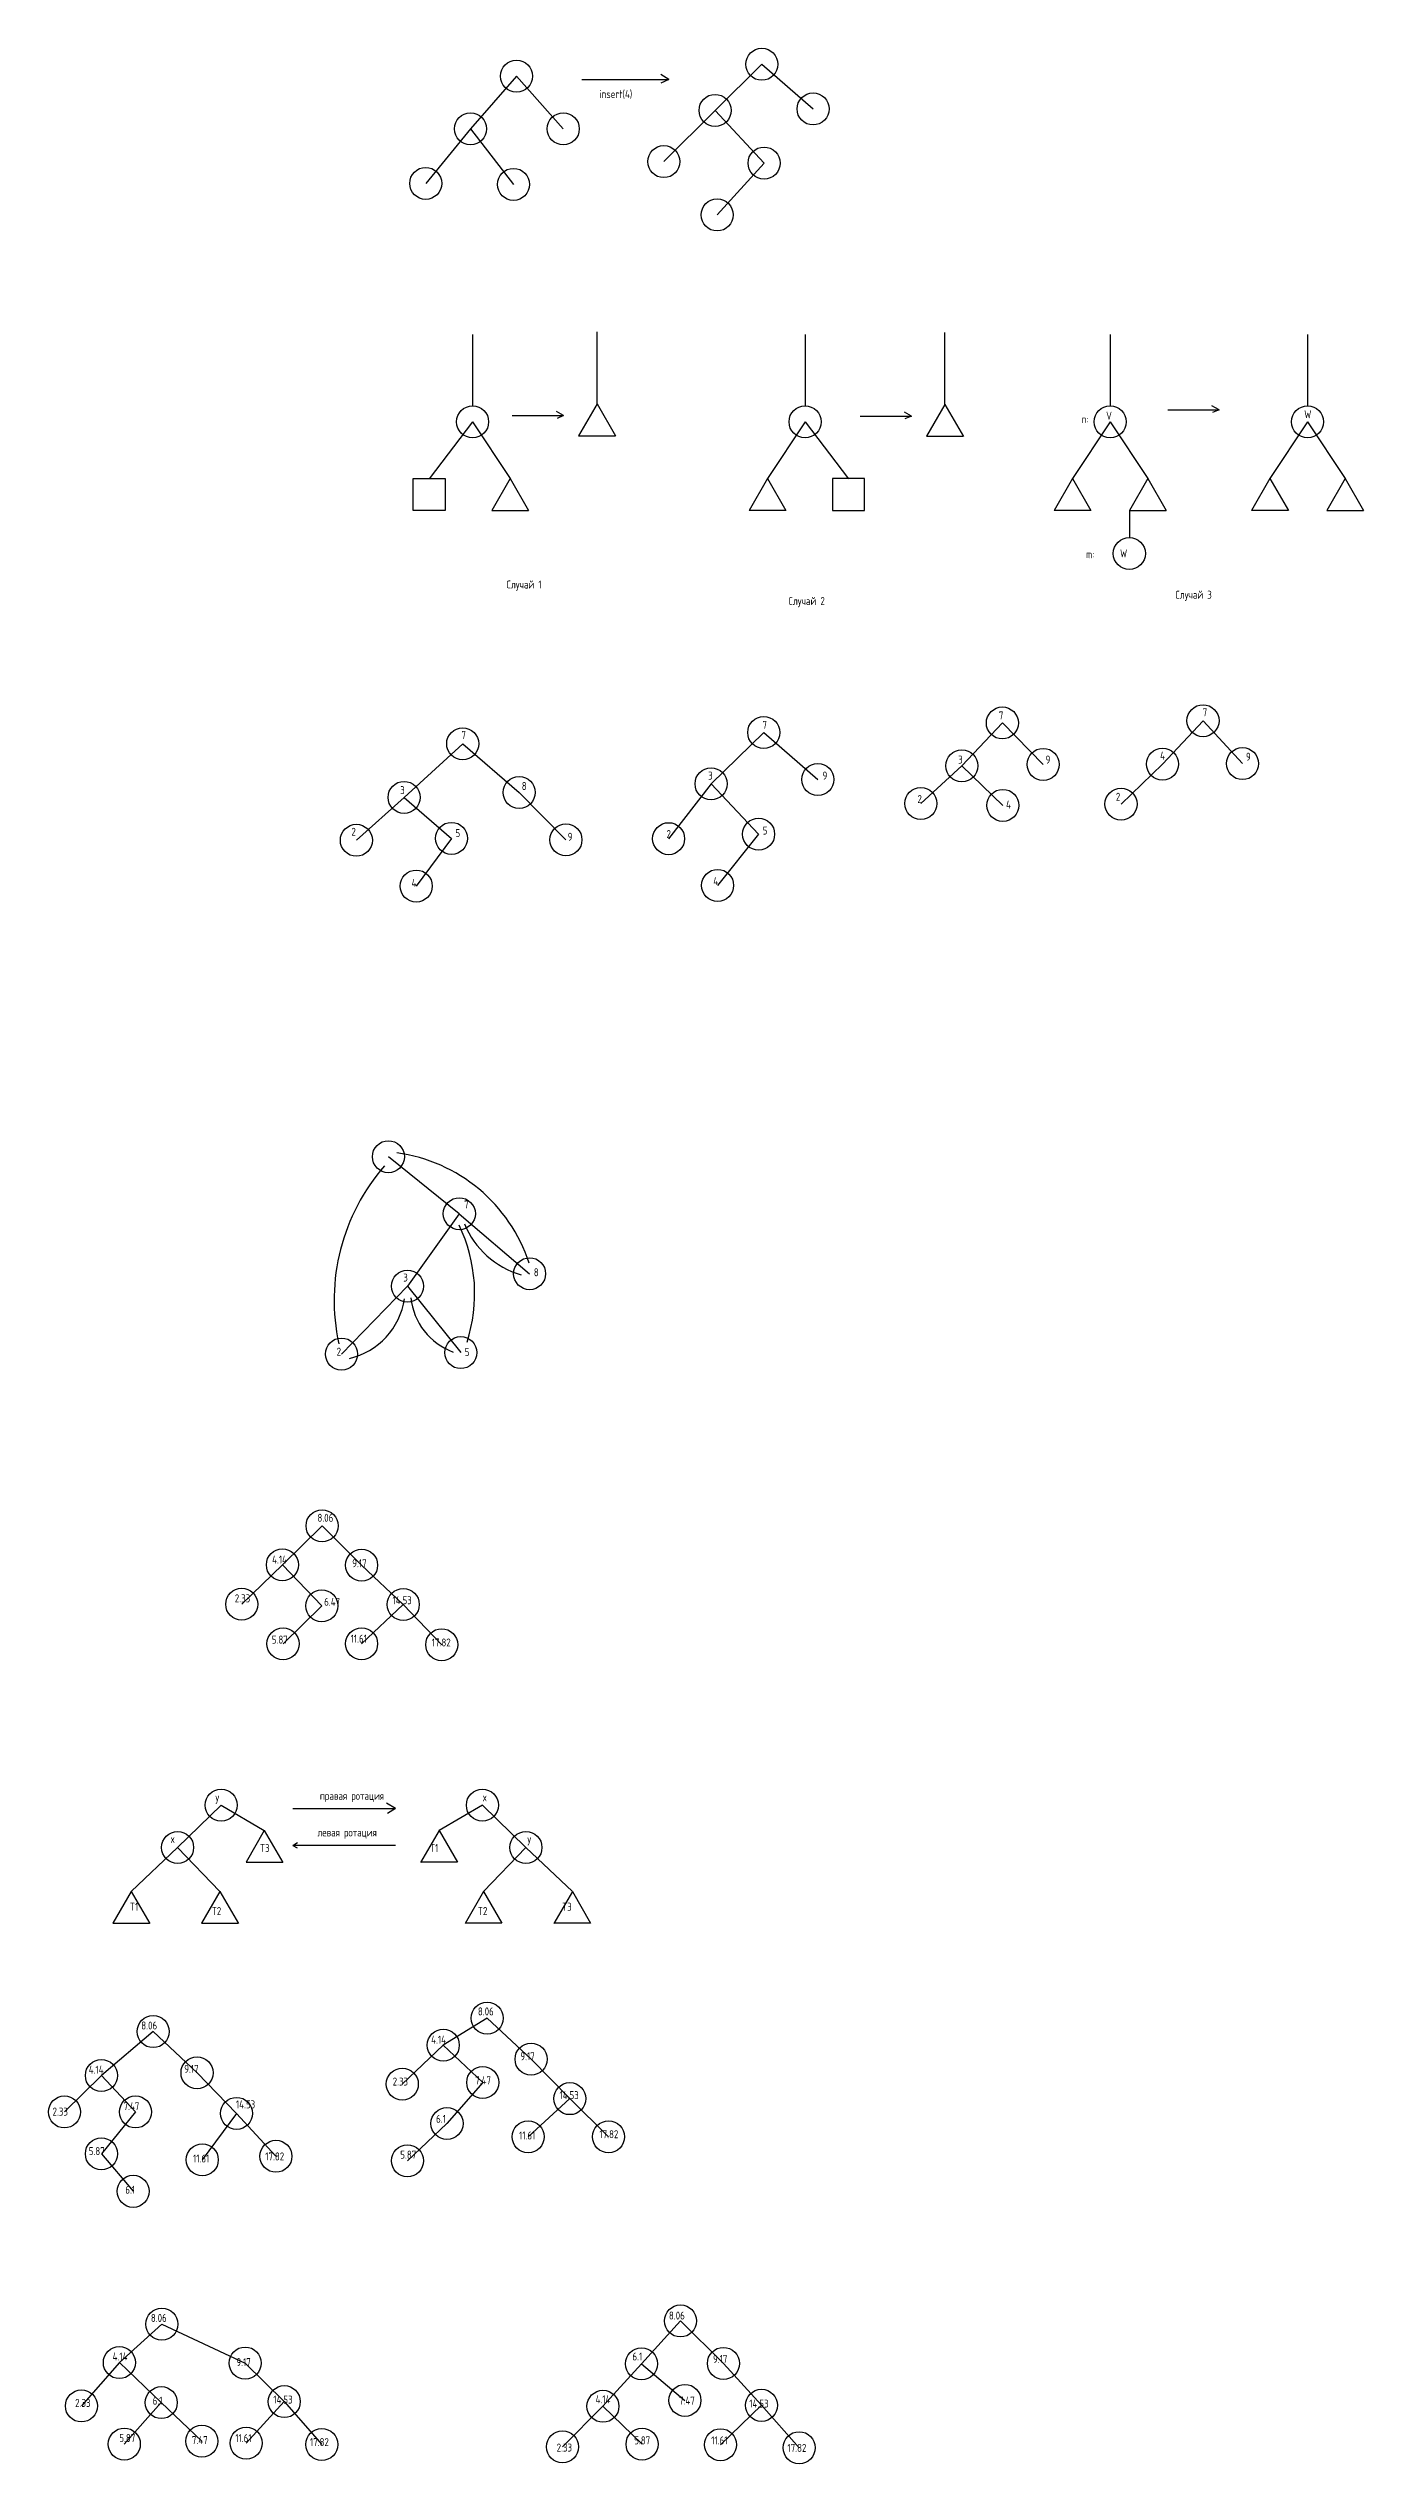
# Model space of a CAD drawing. Header units: millimetres. Extents: x -3721 to 5969, y -28524 to 702.
# Drawn here: x -3721 to 4492, y -28524 to -13433 of the extents above; entities that cross this region are included whole.
import ezdxf

# ---------------------------------------------------------------- set-up
doc = ezdxf.new("R2010")
doc.units = ezdxf.units.MM
doc.styles.add('ГОСТ 2.304', font='CS_Gost2304.shx')

msp = doc.modelspace()

# ---------------------------------------------------------------- linework, layer by layer
at = {"ltscale": 100}
for p, q in [((734, -13533), (442, -13821)), ((734, -13533), (1054, -13812)), ((-798, -13607), (-1085, -13936)), ((-798, -13607), (-506, -13936)), ((-391, -13628), (154, -13628)), ((154, -13628), (103, -13596)), ((154, -13628), (103, -13650)), ((442, -13821), (122, -14141)), ((442, -13821), (748, -14150)), ((-1085, -13936), (-1365, -14277)), ((-1085, -13936), (-817, -14283)), ((748, -14150), (455, -14474)), ((-1072, -15222), (-1072, -15667)), ((-295, -15655), (-295, -15205)), ((1004, -15222), (1004, -15667)), ((1877, -15658), (1877, -15208)), ((2909, -15222), (2909, -15667)), ((4142, -15222), (4142, -15667)), ((-295, -15655), (-410, -15854)), ((-295, -15655), (-180, -15855)), ((1877, -15658), (1762, -15857)), ((1877, -15658), (1993, -15859)), ((3269, -15692), (3589, -15692)), ((3589, -15692), (3545, -15667)), ((3589, -15692), (3548, -15708)), ((-1072, -15767), (-1343, -16123)), ((-1072, -15767), (-838, -16121)), ((-824, -15728), (-504, -15728)), ((-504, -15728), (-548, -15703)), ((-504, -15728), (-545, -15745)), ((1004, -15767), (769, -16121)), ((1004, -15767), (1275, -16123)), ((1348, -15732), (1668, -15732)), ((1668, -15732), (1624, -15707)), ((1668, -15732), (1627, -15748)), ((2909, -15767), (2674, -16121)), ((2909, -15767), (3144, -16121)), ((4142, -15767), (3907, -16121)), ((4142, -15767), (4377, -16121)), ((-410, -15854), (-180, -15854)), ((1762, -15857), (1992, -15857)), ((-838, -16121), (-952, -16320)), ((-838, -16121), (-722, -16321)), ((769, -16121), (654, -16321)), ((769, -16121), (884, -16320)), ((2674, -16121), (2559, -16321)), ((2674, -16121), (2789, -16320)), ((3144, -16121), (3029, -16320)), ((3144, -16121), (3259, -16321)), ((3907, -16121), (3792, -16321)), ((3907, -16121), (4022, -16320)), ((4377, -16121), (4262, -16320)), ((4377, -16121), (4492, -16321)), ((-952, -16320), (-723, -16320)), ((884, -16320), (654, -16320)), ((2789, -16320), (2559, -16320)), ((3029, -16320), (3258, -16320)), ((3029, -16320), (3029, -16489)), ((4022, -16320), (3792, -16320)), ((4262, -16320), (4491, -16320)), ((2236, -17648), (1983, -17916)), ((2236, -17648), (2491, -17907)), ((3489, -17634), (3236, -17905)), ((3489, -17634), (3736, -17902)), ((-1134, -17778), (-1500, -18113)), ((-1134, -17778), (-781, -18082)), ((746, -17708), (417, -18028)), ((746, -17708), (1084, -18001)), ((1983, -17916), (1727, -18151)), ((1983, -17916), (2239, -18163)), ((3236, -17905), (2977, -18155)), ((-781, -18082), (-489, -18378)), ((417, -18028), (152, -18371)), ((417, -18028), (714, -18343)), ((-1500, -18113), (-1798, -18381)), ((-1500, -18113), (-1204, -18369)), ((-1204, -18369), (-1424, -18667)), ((714, -18343), (458, -18663)), ((-1155, -20714), (-1598, -20358)), ((-1155, -20714), (-1479, -21167)), ((-1155, -20714), (-716, -21089)), ((-1479, -21167), (-1891, -21591)), ((-1479, -21167), (-1146, -21582)), ((-2012, -22664), (-2260, -22908)), ((-2012, -22664), (-1765, -22910)), ((-2260, -22908), (-2514, -23154)), ((-2260, -22908), (-2014, -23164)), ((-1765, -22910), (-1505, -23156)), ((-2014, -23164), (-2256, -23401)), ((-1505, -23156), (-1765, -23401)), ((-1505, -23156), (-1265, -23407)), ((-2642, -24409), (-2914, -24674)), ((-2642, -24409), (-2373, -24568)), ((-2195, -24431), (-1553, -24431)), ((-1553, -24431), (-1609, -24397)), ((-1553, -24431), (-1604, -24461)), ((-1011, -24409), (-1281, -24568)), ((-1011, -24409), (-739, -24674)), ((-2373, -24568), (-2487, -24766)), ((-2373, -24568), (-2257, -24768)), ((-1281, -24568), (-1397, -24768)), ((-1281, -24568), (-1166, -24766)), ((-2914, -24674), (-3204, -24948)), ((-2914, -24674), (-2650, -24948)), ((-2195, -24661), (-2166, -24643)), ((-1553, -24661), (-2195, -24661)), ((-2195, -24661), (-2168, -24675)), ((-739, -24674), (-1004, -24948)), ((-739, -24674), (-449, -24948)), ((-2487, -24766), (-2258, -24766)), ((-1166, -24766), (-1396, -24766)), ((-3204, -24948), (-3319, -25147)), ((-3204, -24948), (-3088, -25149)), ((-2650, -24948), (-2764, -25147)), ((-2650, -24948), (-2534, -25149)), ((-1004, -24948), (-1119, -25149)), ((-1004, -24948), (-889, -25147)), ((-449, -24948), (-565, -25149)), ((-449, -24948), (-335, -25147)), ((-3319, -25147), (-3089, -25147)), ((-2764, -25147), (-2535, -25147)), ((-889, -25147), (-1118, -25147)), ((-335, -25147), (-564, -25147)), ((-981, -25740), (-1255, -25909)), ((-981, -25740), (-707, -25996)), ((-3067, -25824), (-3390, -26098)), ((-3067, -25824), (-2793, -26082)), ((-1255, -25909), (-1511, -26152)), ((-1255, -25909), (-1009, -26142)), ((-3390, -26098), (-3621, -26326)), ((-3390, -26098), (-3177, -26326)), ((-2793, -26082), (-2546, -26335)), ((-707, -25996), (-465, -26243)), ((-1009, -26142), (-1232, -26398)), ((-465, -26243), (-725, -26481)), ((-465, -26243), (-223, -26481)), ((-3177, -26326), (-3390, -26588)), ((-2546, -26335), (-2760, -26625)), ((-2546, -26335), (-2300, -26603)), ((-1232, -26398), (-1479, -26631)), ((-3390, -26588), (-3192, -26822)), ((-3013, -27652), (-3278, -27892)), ((-3013, -27652), (-2492, -27895)), ((226, -27632), (-17, -27900)), ((226, -27632), (494, -27897)), ((-3278, -27892), (-3515, -28163)), ((-3278, -27892), (-3016, -28142)), ((-2492, -27895), (-2248, -28136)), ((-17, -27900), (-258, -28165)), ((-17, -27900), (254, -28128)), ((494, -27897), (732, -28159)), ((-3016, -28142), (-3247, -28401)), ((-3016, -28142), (-2763, -28383)), ((-2248, -28136), (-2486, -28395)), ((-2248, -28136), (-2014, -28404)), ((-258, -28165), (-511, -28418)), ((-258, -28165), (-14, -28402)), ((732, -28159), (476, -28405)), ((732, -28159), (967, -28424))]:
    msp.add_line(p, q, dxfattribs=at)
for points in [[(-1444, -16121), (-1244, -16121), (-1244, -16321), (-1444, -16321)], [(1375, -16121), (1175, -16121), (1175, -16321), (1375, -16321)]]:
    msp.add_lwpolyline(points, close=True, dxfattribs=at)
for centre in [(-798, -13607), (734, -13533), (442, -13821), (1054, -13812), (-1085, -13936), (-506, -13936), (-1365, -14277), (-817, -14283), (122, -14141), (748, -14150), (455, -14474), (-1072, -15767), (1004, -15767), (2909, -15767), (4142, -15767), (3029, -16589), (746, -17708), (2236, -17648), (3489, -17634), (-1134, -17778), (2491, -17907), (3236, -17905), (3736, -17902), (417, -18028), (1084, -18001), (1983, -17916), (-1500, -18113), (-781, -18082), (1727, -18151), (2239, -18163), (2977, -18155), (714, -18343), (-1798, -18381), (-1204, -18369), (-489, -18378), (152, -18371), (-1424, -18667), (458, -18663), (-1598, -20358), (-1155, -20714), (-1479, -21167), (-716, -21089), (-1891, -21591), (-1146, -21582), (-2012, -22664), (-2260, -22908), (-1765, -22910), (-2514, -23154), (-2014, -23164), (-1505, -23156), (-2256, -23401), (-1765, -23401), (-1265, -23407), (-2642, -24409), (-1011, -24409), (-2914, -24674), (-739, -24674), (-981, -25740), (-3067, -25824), (-1255, -25909), (-707, -25996), (-3390, -26098), (-2793, -26082), (-1511, -26152), (-1009, -26142), (-3621, -26326), (-3177, -26326), (-2546, -26335), (-465, -26243), (-1232, -26398), (-725, -26481), (-223, -26481), (-3390, -26588), (-2760, -26625), (-2300, -26603), (-1479, -26631), (-3192, -26822), (-3013, -27652), (226, -27632), (-3278, -27892), (-2492, -27895), (-17, -27900), (494, -27897), (-3515, -28163), (-3016, -28142), (-2248, -28136), (-258, -28165), (254, -28128), (732, -28159), (-3247, -28401), (-2763, -28383), (-2486, -28395), (-2014, -28404), (-511, -28418), (-14, -28402), (476, -28405), (967, -28424)]:
    msp.add_circle(centre, 100, dxfattribs=at)
for centre, radius, start, end in [((-1681, -21337), 1012, 18.0831, 82.3242), ((-657, -21256), 1280, 138.9503, 192.2231), ((-2043, -21213), 984, 342.0399, 25.7034), ((-621, -20575), 541, 202.0308, 254.038), ((-1941, -21181), 448, 282.8614, 351.7352), ((-1052, -21196), 408, 186.1402, 249.6519)]:
    msp.add_arc(centre, radius, start, end, dxfattribs=at)

# ---------------------------------------------------------------- texts
at = {"ltscale": 100, "style": 'ГОСТ 2.304'}
for s, p in [('insert(4)', (-279, -13744)), ('m:', (2759, -16619)), ('W', (2971, -16613)), ('Случай 1', (-860, -16808)), ('Случай 2', (901, -16911)), ('Случай 3', (3317, -16872)), ('7', (738, -17685)), ('7', (2214, -17626)), ('7', (3487, -17606)), ('7', (-1142, -17748)), ('3', (399, -18002)), ('9', (1113, -18002)), ('3', (1960, -17902)), ('9', (2506, -17902)), ('4', (3221, -17878)), ('9', (3757, -17884)), ('3', (-1524, -18093)), ('8', (-765, -18067)), ('2', (1706, -18148)), ('2', (2945, -18134)), ('4', (2259, -18183)), ('2', (-1829, -18353)), ('5', (-1179, -18361)), ('9', (-478, -18384)), ('2', (139, -18367)), ('5', (740, -18345)), ('4', (-1453, -18672)), ('4', (431, -18660)), ('7', (-1125, -20681)), ('3', (-1505, -21138)), ('8', (-690, -21105)), ('2', (-1921, -21601)), ('5', (-1121, -21603)), ('8.06', (-2041, -22639)), ('4.14', (-2324, -22900)), ('9.17', (-1824, -22923)), ('2.33', (-2557, -23142)), ('6.47', (-1999, -23164)), ('14.53', (-1572, -23154)), ('5.87', (-2326, -23400)), ('11.61', (-1834, -23394)), ('17.82', (-1327, -23418)), ('y', (-2680, -24385)), ('правая ротация', (-2026, -24376)), ('x', (-1010, -24385)), ('левая ротация', (-2041, -24605)), ('x', (-2959, -24645)), ('T3', (-2400, -24702)), ('T1', (-1338, -24702)), ('y', (-732, -24645)), ('T1', (-3212, -25069)), ('T2', (-2701, -25096)), ('T2', (-1039, -25096)), ('T3', (-513, -25069)), ('8.06', (-3141, -25811)), ('8.06', (-1039, -25723)), ('4.14', (-1331, -25900)), ('9.17', (-774, -26003)), ('4.14', (-3469, -26087)), ('9.17', (-2873, -26082)), ('7.47', (-1056, -26153)), ('14.53', (-2550, -26304)), ('2.33', (-1571, -26161)), ('14.53', (-529, -26246)), ('2.33', (-3695, -26349)), ('7.47', (-3252, -26315)), ('6.1', (-1300, -26394)), ('5.87', (-3469, -26596)), ('11.61', (-782, -26498)), ('17.82', (-280, -26490)), ('11.61', (-2818, -26642)), ('17.82', (-2367, -26629)), ('5.87', (-1524, -26618)), ('6.1', (-3241, -26837)), ('8.06', (-3081, -27638)), ('8.06', (154, -27623)), ('4.14', (-3320, -27879)), ('9.17', (-2547, -27914)), ('6.1', (-74, -27879)), ('9.17', (429, -27894)), ('2.33', (-3554, -28169)), ('6.1', (-3070, -28155)), ('14.53', (-2316, -28148)), ('4.14', (-304, -28146)), ('7.47', (217, -28154)), ('14.53', (656, -28173)), ('5.87', (-3278, -28388)), ('7.47', (-2825, -28401)), ('11.61', (-2554, -28389)), ('17.82', (-2088, -28414)), ('5.87', (-63, -28403)), ('11.61', (418, -28403)), ('2.33', (-547, -28448)), ('17.82', (894, -28450))]:
    msp.add_text(s, height=50, dxfattribs=at).set_placement(p)
at = {"ltscale": 100, "char_height": 50, "attachment_point": 1, "style": 'ГОСТ 2.304'}
for s, insert in [('W', (4121, -15694)), ('n:', (2732, -15725)), ('V', (2884, -15703))]:
    msp.add_mtext(s, dxfattribs=dict(at, insert=insert))

doc.saveas('drawing.dxf')
